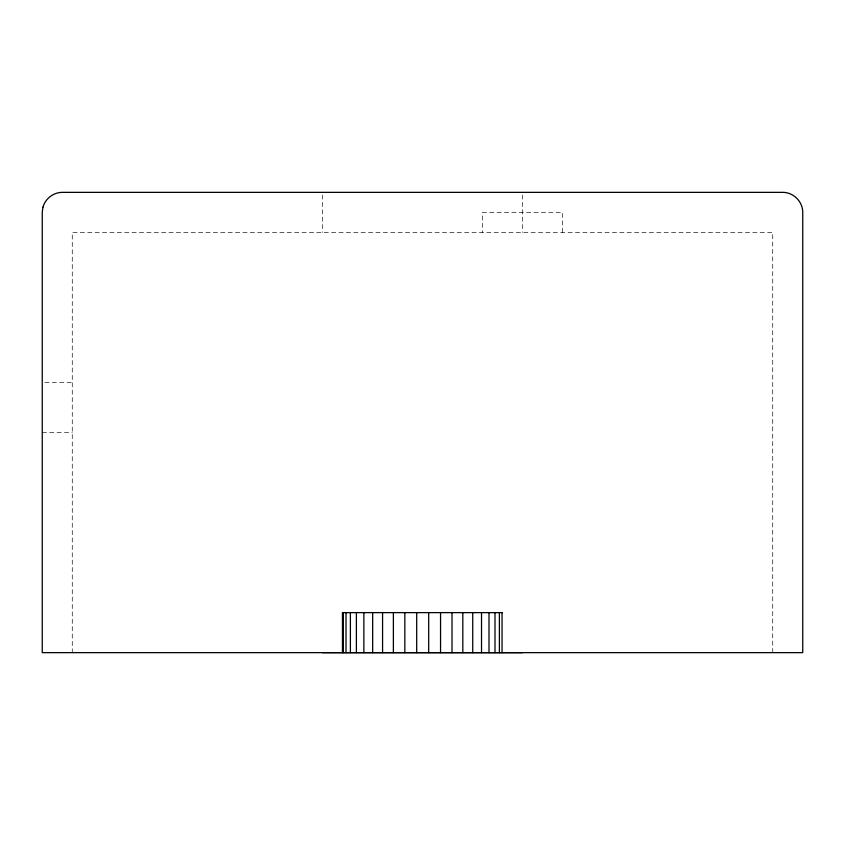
<?xml version="1.0" encoding="UTF-8"?>
<svg xmlns="http://www.w3.org/2000/svg" width="845" height="845" viewBox="0 0 845 845"><rect width="100%" height="100%" fill="white"/><g stroke="black" fill="none" stroke-linecap="round" stroke-linejoin="round"><path stroke-width="0.63" stroke-dasharray="4.22 3.17" d="M44.859 382.479L72.269 382.479M42.25 432.503L72.269 432.503M772.731 652.646L772.731 232.375L72.269 232.375L72.269 652.646M562.516 232.375L562.516 212.359L482.622 212.359L482.622 232.375M522.569 194.931L522.569 232.375M322.431 194.931L322.431 232.375"/><path stroke-width="1.27" d="M522.569 652.646L322.431 652.646M502.479 612.625L342.447 612.625L342.447 652.646M502.046 612.625L502.046 652.646M499.384 612.625L499.384 652.646M495.001 612.625L495.001 652.646M489.001 612.625L489.001 652.646M481.523 612.625L481.523 652.646M472.735 612.625L472.735 652.646M462.817 612.625L462.817 652.646M452.012 612.625L452.012 652.646M440.551 612.625L440.551 652.646M428.69 612.625L428.69 652.646M416.701 612.625L416.701 652.646M404.839 612.625L404.839 652.646M393.379 612.625L393.379 652.646M382.574 612.625L382.574 652.646M372.666 612.625L372.666 652.646M363.868 612.625L363.868 652.646M356.389 612.625L356.389 652.646M350.39 612.625L350.39 652.646M346.017 612.625L346.017 652.646M343.345 612.625L343.345 652.646M42.937 207.183L42.25 212.359L42.25 652.646L802.75 652.646L802.75 212.359C802.813 201.649 793.444 192.28 782.734 192.354L62.266 192.354C53.415 192.396 45.271 198.649 42.937 207.183"/></g></svg>
